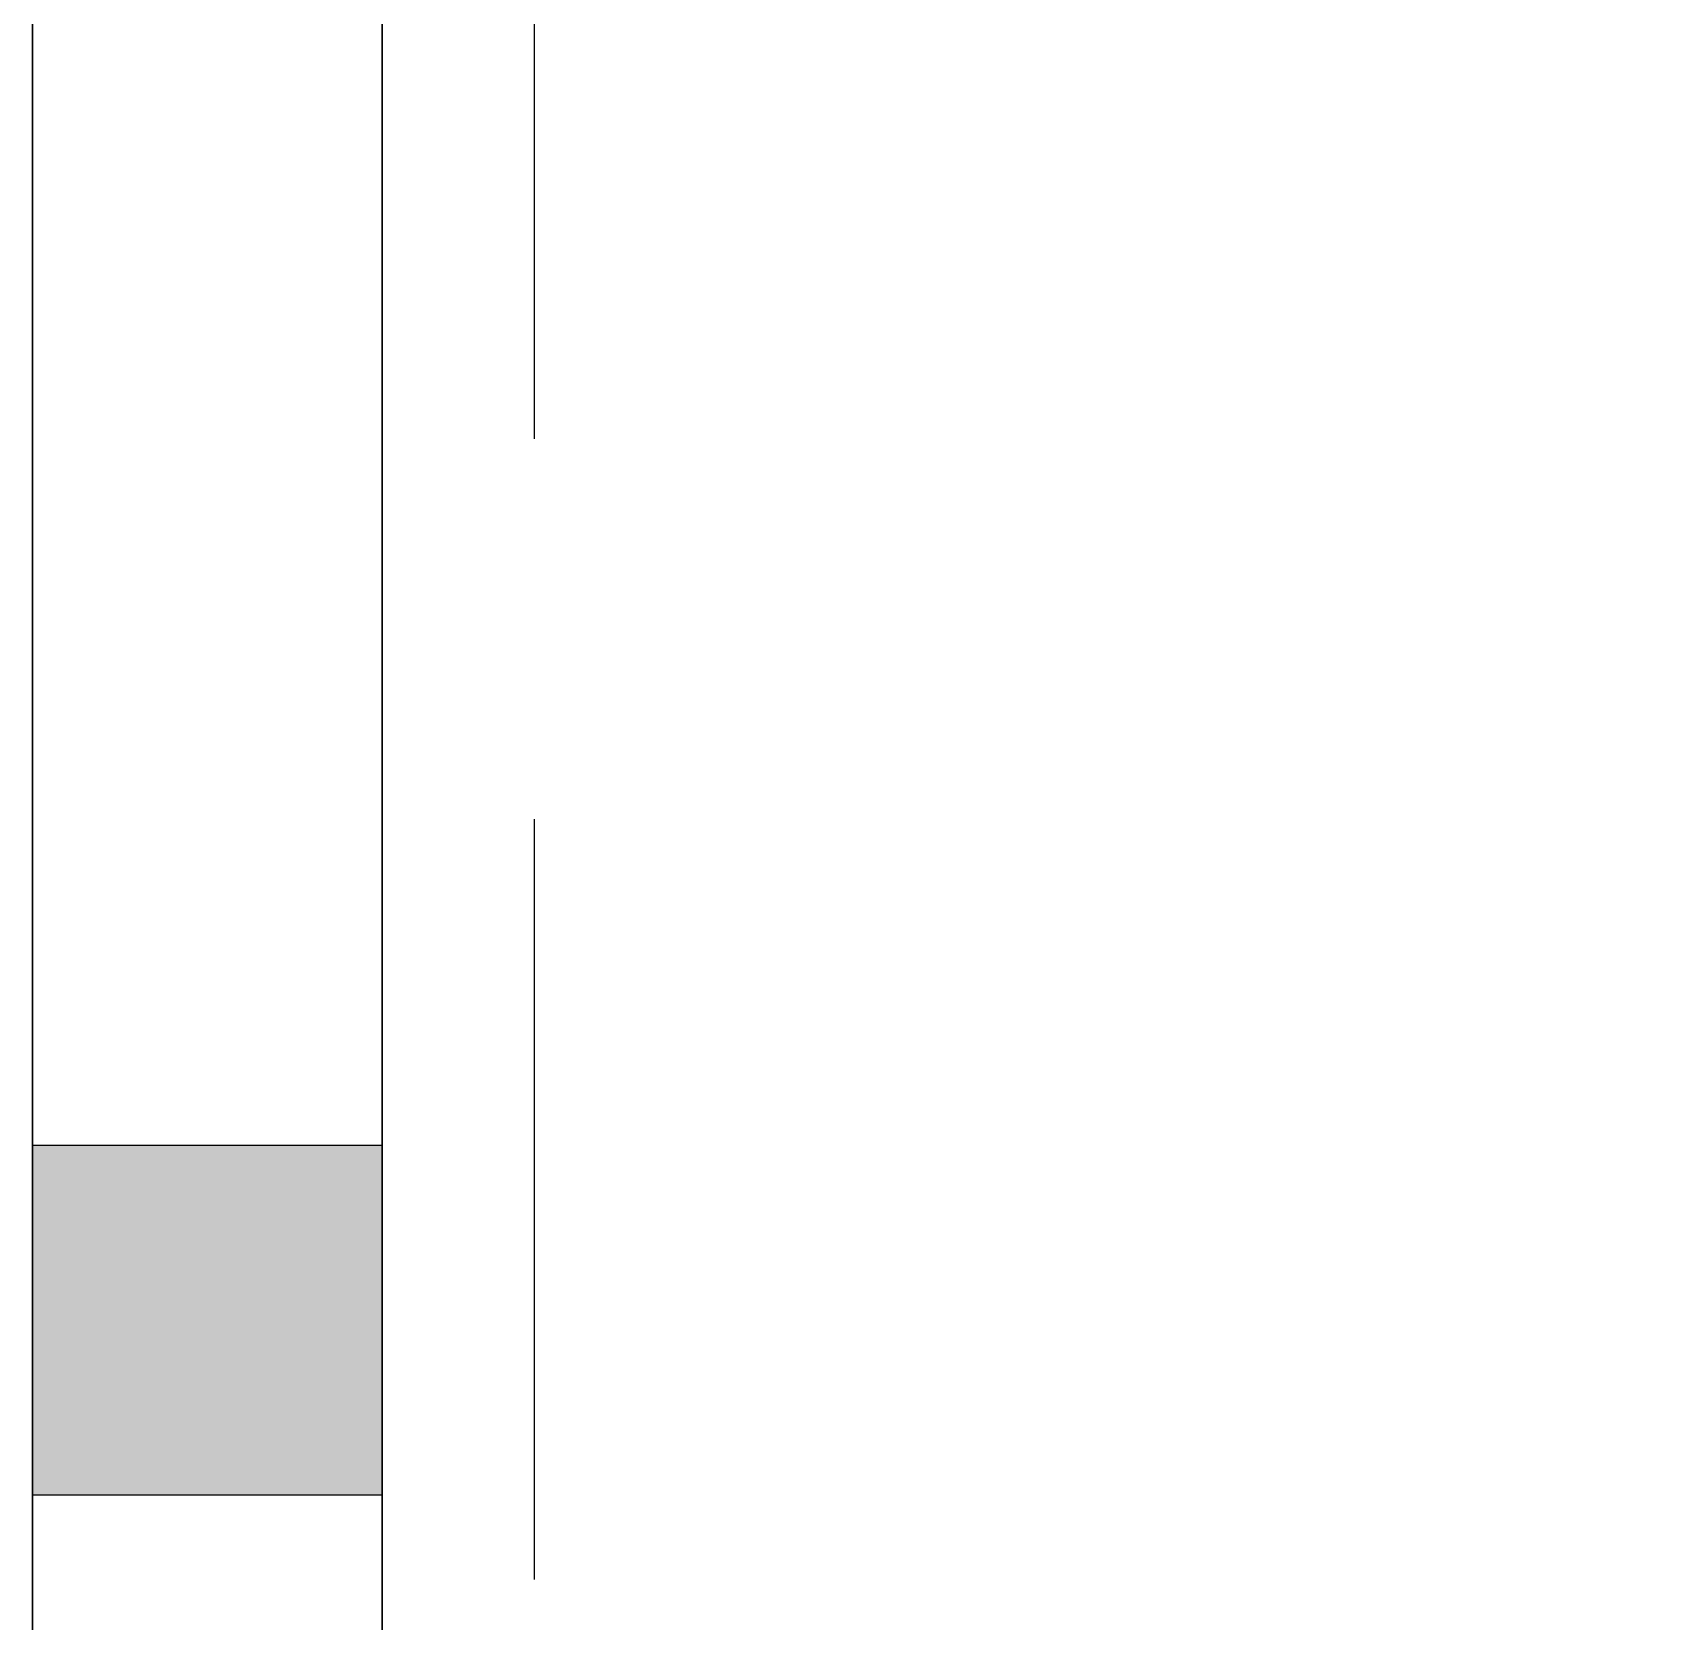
# Model space of a CAD drawing. Header units: metres. Extents: x 0 to 298, y 0 to 162.
# Drawn here: x 202.332 to 203.399, y 103.454 to 104.499 of the extents above; entities that cross this region are included whole.
import ezdxf

# ---------------------------------------------------------------- set-up
doc = ezdxf.new("R2010")
doc.units = ezdxf.units.M
doc.header["$MEASUREMENT"] = 0
doc.linetypes.add('DASHED', pattern=[0.75, 0.5, -0.25])
doc.layers.add('BLK_1_FLR_0_CARPET_AREA', color=10, linetype='Continuous')
doc.layers.add('BLK_1_FLR_0_REGULAR_ROOM_2', color=117, linetype='Continuous')

msp = doc.modelspace()

# ---------------------------------------------------------------- hatches: boundary and pattern name
h = msp.add_hatch(color=256)
h.dxf.hatch_style = 1
h.paths.add_polyline_path([(200.21203, 103.5372), (199.98203, 103.5372), (199.98203, 103.7672), (200.21203, 103.7672)])
h.paths.add_polyline_path([(202.56203, 103.5372), (202.33203, 103.5372), (202.33203, 103.7672), (202.56203, 103.7672)])

# ---------------------------------------------------------------- linework, layer by layer
at = {"linetype": 'DASHED'}
for p, q in [((202.56203, 109.98171), (202.56203, 92.36013)), ((202.66203, 109.98171), (202.66203, 92.36013))]:
    msp.add_line(p, q, dxfattribs=at)
at = {"ltscale": 0.25}
msp.add_line((202.33203, 107.0472), (202.33203, 98.6672), dxfattribs=at)
msp.add_line((202.56203, 98.6672), (202.56203, 106.8172))
msp.add_lwpolyline([(202.56203, 103.5372), (202.33203, 103.5372), (202.33203, 103.7672), (202.56203, 103.7672)], close=True, dxfattribs=at)
at = {"layer": 'BLK_1_FLR_0_CARPET_AREA', "color": 15, "linetype": 'Continuous', "lineweight": 30}
msp.add_lwpolyline([(173.36408, 98.6672), (195.88203, 98.6672), (195.88224, 106.8172), (199.98203, 106.8172), (199.98203, 98.6672), (200.21203, 98.6672), (200.21203, 106.8172), (202.33203, 106.8172), (202.33203, 98.6672), (224.97038, 98.6672), (224.97106, 96.4572), (218.74083, 96.4572), (218.74083, 96.2272), (224.97108, 96.22761), (224.9716, 92.12751), (216.53083, 92.12751), (216.53083, 96.45744), (183.12038, 96.4572), (183.12038, 88.5422), (180.91038, 88.5422)], dxfattribs=at)
msp.add_lwpolyline([(202.56203, 98.8972), (209.87038, 98.8972), (209.87038, 106.8172), (202.56203, 106.8172)], close=True, dxfattribs=at)
at = {"layer": 'BLK_1_FLR_0_REGULAR_ROOM_2', "color": 3, "lineweight": 30}
msp.add_lwpolyline([(202.56203, 98.8972), (209.87038, 98.8972), (209.87038, 106.8172), (202.56203, 106.8172)], close=True, dxfattribs=at)

doc.saveas('drawing.dxf')
